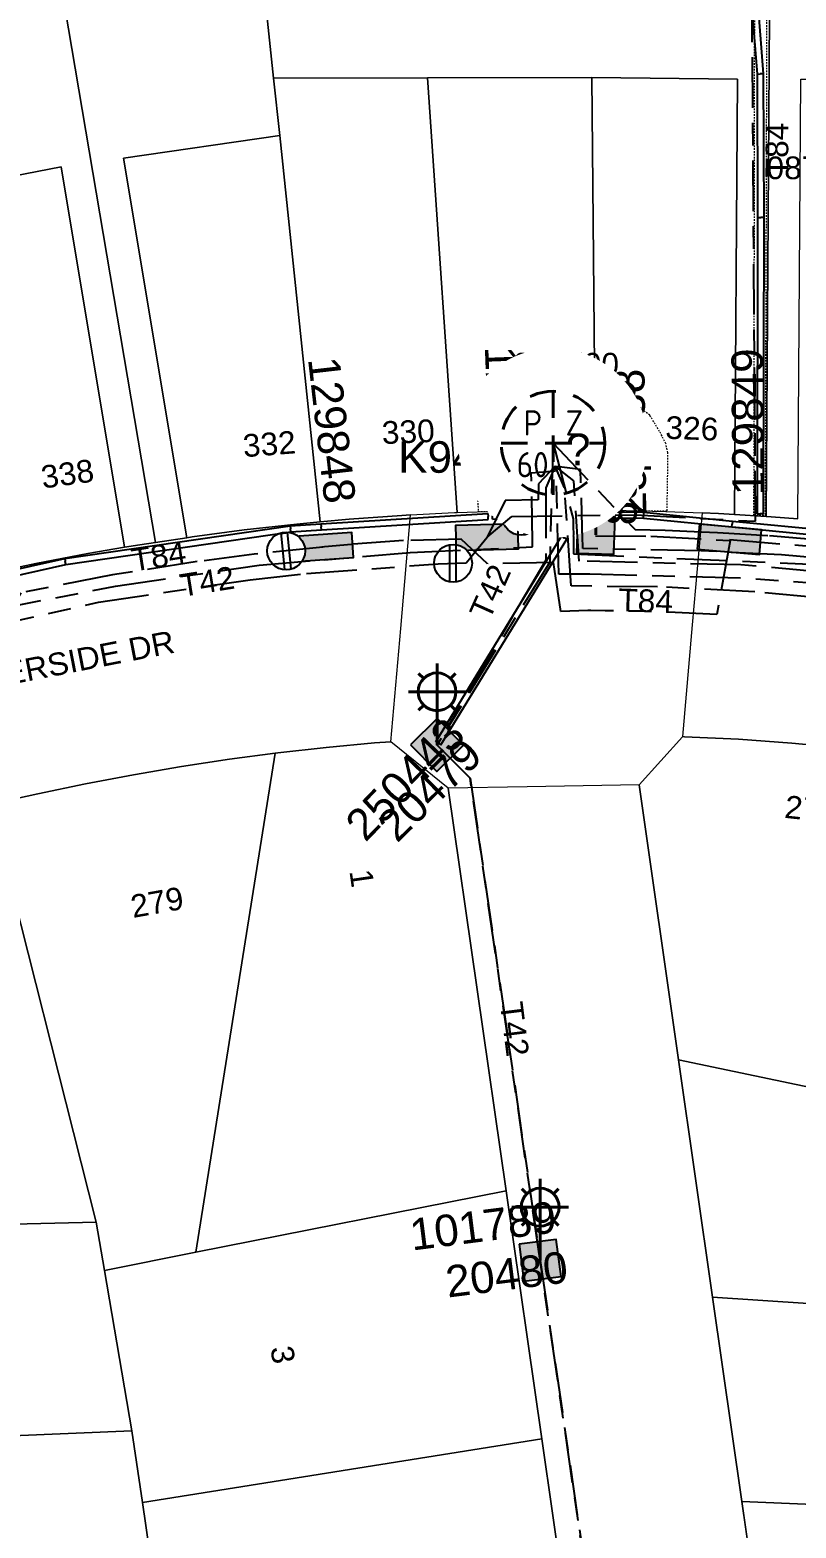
# Model space of a CAD drawing. Header units: metres. Extents: x 299140 to 300955, y 6226202 to 6227439.
# Drawn here: x 300313 to 300373.7, y 6226808.4 to 6226927.2 of the extents above; entities that cross this region are included whole.
import ezdxf
from ezdxf.enums import TextEntityAlignment as Align

# ---------------------------------------------------------------- set-up
doc = ezdxf.new("R2010")
doc.units = ezdxf.units.M
for name, pattern in [('Cable Exist UG', [8.2, 4, -1.2, 1.8, -1.2]), ('Dash', [5, 3, -2]), ('HIDDEN', [0.375, 0.25, -0.125]), ('HIDDEN2', [0.1875, 0.125, -0.0625])]:
    doc.linetypes.add(name, pattern=pattern)
doc.layers.get('0').update_dxf_attribs({"color": 6})
for name, color, linetype, lineweight in [('Cadastre Land Parcels_SP_EXT', 9, 'Continuous', 5), ('Cadastre Other Property_SP_EXT', 9, 'HIDDEN', 5), ('Cadastre Roads_SP_EXT', 9, 'Continuous', 5)]:
    doc.layers.add(name, color=color, linetype=linetype, lineweight=lineweight)
for name, color, linetype in [('Duct_SP_EXT', 7, 'Continuous'), ('Equip_HV_EXT', 7, 'Continuous'), ('Equip_LV_EXT', 7, 'Continuous'), ('Equip_SL_EXT', 7, 'Continuous'), ('Equip_SP_SL_EXT', 7, 'Continuous'), ('Mains_HV_EXT', 7, 'Continuous'), ('Mains_LV_EXT', 7, 'Continuous'), ('Mains_LV_SL_EXT', 7, 'Continuous'), ('Mains_SL_EXT', 7, 'Continuous'), ('Sub_SP_EXT', 7, 'Continuous'), ('SupportsUG_SP_LV_EXT', 7, 'Continuous'), ('SupportsUG_SP_LV_SL_EXT', 7, 'Continuous')]:
    doc.layers.add(name, color=color, linetype=linetype)
doc.styles.add('COLUMN_LABEL', font='arial.ttf')
doc.styles.add('iecARIAL', font='arial.ttf', dxfattribs={"height": 2})
doc.styles.add('IESYMBOL1', font='isocp.shx')
doc.styles.add('POLE_LABEL', font='arial.ttf')
doc.styles.add('SLCP_LABEL', font='arial.ttf', dxfattribs={"height": 3.5})
doc.styles.get("Standard").update_dxf_attribs({"font": 'arial.ttf'})
doc.styles.add('SWITCH_LABEL', font='arial.ttf', dxfattribs={"height": 2.5})

# ---------------------------------------------------------------- blocks, each defined once
blk = doc.blocks.new('SUB_KIOSK_EXT')
blk.add_lwpolyline([(-4.22, 0, 1), (4.22, 0, 1)], format="xyb", close=True)
blk.add_text('K', height=3.32).set_placement((-1.1, -1.3))
for tag, height, flags, p in [('ASSET_NUM', 2.5, 8, (2, 2)), ('STREET_CODE', 0.2, 9, (1.5, 0)), ('CONSTRUCTED_VOLTAGE', 0.2, 9, (1.5, -0.2)), ('OPERATING_VOLTAGE', 0.2, 9, (1.5, -0.6)), ('ORIENTATION', 0.2, 9, (1.5, -0.8)), ('OWNED_BY', 0.2, 9, (1.5, -1)), ('OPERATED_BY', 0.2, 9, (1.5, -1.2)), ('NO_PHASES', 0.2, 9, (1.5, -0.4)), ('SECONDARY_VOLTAGE', 0.2, 9, (1.5, -1.6)), ('STATE', 0.2, 9, (1.5, -1.8)), ('SUBSTATION_TYPE', 0.2, 9, (1.5, -2.2)), ('MAINTAINED_BY', 0.2, 9, (1.5, -1.4)), ('PARENT', 0.2, 9, (1.5, -2)), ('USAGE', 0.2, 9, (1.5, -2.4)), ('STREETNAME', 0.2, 9, (1.5, -3)), ('SUBURB', 0.2, 9, (1.5, -3.2)), ('Z', 0.2, 1, (1.5, -3.6)), ('LEGEND', 0.2, 9, (1.5, -2.6)), ('LOCATION', 0.2, 9, (1.5, -2.8)), ('NOTES', 0.2, 9, (1.5, -3.4))]:
    blk.add_attdef(tag, text='', height=height, dxfattribs=dict(flags=flags)).set_placement(p, align=Align.MIDDLE_LEFT)
blk = doc.blocks.new('COLUMN_EXT')
blk.add_hatch(color=256).paths.add_polyline_path([(-1.49, 1.48), (-1.49, -1.49), (1.48, -1.49), (1.48, 1.48)])
blk.add_lwpolyline([(-1.49, -1.49), (1.48, -1.49), (1.48, 1.48), (-1.49, 1.48)], close=True)
for tag, height, style, flags, p in [('ASSET_NUM', 2.5, 'COLUMN_LABEL', 8, (2, 2)), ('STRUCTURE_PLANT_NUMBER', 0.2, 'POLE_LABEL', 9, (1.81, 0.03)), ('STREET_CODE', 0.2, 'COLUMN_LABEL', 9, (1.81, -0.2))]:
    blk.add_attdef(tag, text='', height=height, dxfattribs=dict(style=style, flags=flags)).set_placement(p, align=Align.MIDDLE_LEFT)
at = {"flags": 9}
for tag, p in [('COLUMN_TYPE', (1.81, -0.4)), ('OWNED_BY', (1.81, -0.6)), ('STATE', (1.81, -0.8)), ('USAGE', (1.81, -1)), ('LEGEND', (1.81, -1.2)), ('STREETNAME', (1.81, -1.6)), ('SUBURB', (1.81, -1.8)), ('LOCATION', (1.81, -1.4)), ('NOTES', (1.81, -2))]:
    blk.add_attdef(tag, text='', height=0.2, dxfattribs=at).set_placement(p, align=Align.MIDDLE_LEFT)
at = {"flags": 1}
blk.add_attdef('Z', (1.81, -2.35), '', height=0.2, dxfattribs=at)
blk = doc.blocks.new('PILLAR_EXT')
blk.add_hatch(color=256).paths.add_polyline_path([(-2.475, 0.99), (-2.475, -0.99), (2.475, -0.99), (2.475, 0.99)])
blk.add_lwpolyline([(-2.475, -0.99), (2.475, -0.99), (2.475, 0.99), (-2.475, 0.99)], close=True)
at = {"style": 'iecARIAL', "flags": 8}
blk.add_attdef('ASSET_NUM', (1.5, 3.5), '', height=2.5, dxfattribs=at)
for tag, p, flags in [('OWNED_BY', (0, -0.2), 9), ('STATE', (0, -0.4), 9), ('SUPPORT_TYPE', (0, -0.6), 9), ('USAGE', (0, -0.8), 9), ('LEGEND', (0, -1), 9), ('LOCATION', (0, -1.2), 9), ('STREETNAME', (0, -1.8), 9), ('SUBURB', (0, -2), 1), ('NOTES', (0, -1.4), 9), ('PARENT', (0, -1.6), 9)]:
    blk.add_attdef(tag, p, '', height=0.2, dxfattribs=dict(flags=flags))
blk = doc.blocks.new('SL_LANTERN_EXT')
at = {"lineweight": 40}
for p, q in [((0, 1.97), (0, 6.47)), ((-1.46, 5.68), (-1.06, 5.28)), ((1.46, 5.68), (1.06, 5.28)), ((-2.25, 4.22), (2.25, 4.22)), ((-1.46, 2.76), (-1.06, 3.16)), ((0, 0), (0, 2.72)), ((1.46, 2.76), (1.06, 3.16))]:
    blk.add_line(p, q, dxfattribs=at)
blk.add_circle((0, 4.22), 1.5, dxfattribs=at)
at = {"style": 'iecARIAL', "flags": 8}
blk.add_attdef('ASSET_NUM', (1.5, 1.5), '', height=2.5, dxfattribs=at)
for tag, p, height, flags in [('CONSTRUCTED_VOLTAGE', (0.98, -0.65), 0.2, 9), ('CONTROL_TYPE', (0.98, -0.85), 0.2, 9), ('LANTERN_PURPOSE', (0.98, -1.05), 0.2, 9), ('LANTERN_TYPE', (0.98, -1.25), 0.2, 9), ('LNUMBER', (2.18, -3.25), 2.5, 8), ('OPERATING_VOLTAGE', (0.98, -1.65), 0.2, 9), ('ORIENTATION', (0.98, -1.85), 0.2, 9), ('OWNED_BY', (0.98, -2.05), 0.2, 9), ('STATE', (0.98, -2.25), 0.2, 9), ('NO_PHASES', (0.98, -1.45), 0.2, 9), ('USAGE', (0.98, -2.45), 0.2, 9), ('CEXIST', (0.98, -2.65), 0.2, 9), ('CNEW', (0.98, -2.85), 0.2, 9), ('CNUMBER', (0.98, -3.05), 0.2, 9), ('CREMOVE', (0.98, -3.25), 0.2, 9), ('CREPLACE', (0.98, -3.45), 0.2, 9), ('LKINGHEIGHT', (0.98, -3.65), 0.2, 9), ('LBRACKET', (0.98, -3.85), 0.2, 9), ('LBRACKETVOCAB', (0.98, -4.05), 0.2, 9), ('LCATEGORY', (0.98, -4.25), 0.2, 9), ('LCHARGE1', (0.98, -4.45), 0.2, 9), ('LCHARGE1PERCENT', (0.98, -4.65), 0.2, 9), ('LCHARGE2', (0.98, -4.85), 0.2, 9), ('LCHARGE2PERCENT', (0.98, -5.05), 0.2, 9), ('LCHARGE3', (0.98, -5.25), 0.2, 9), ('LCHARGE3PERCENT', (0.98, -5.45), 0.2, 9), ('LEXIST', (0.98, -5.65), 0.2, 9), ('LLAMP', (0.98, -5.85), 0.2, 9), ('LLAMPVOCAB', (0.98, -6.05), 0.2, 9), ('LMAST', (0.98, -6.25), 0.2, 9), ('LMASTVOCAB', (0.98, -6.45), 0.2, 9), ('LNEW', (0.98, -6.65), 0.2, 9), ('LANTNUMBER', (0.98, -6.85), 0.2, 9), ('LOUTREACH', (0.98, -7.25), 0.2, 9), ('LOUTREACHVOCAB', (0.98, -7.45), 0.2, 9), ('LRATECODE', (0.98, -7.65), 0.2, 9), ('LREMOVE', (0.98, -7.85), 0.2, 9), ('LREPLACE', (0.98, -8.05), 0.2, 9), ('LTYPE', (0.98, -8.25), 0.2, 9), ('LTYPEVOCAB', (0.98, -8.45), 0.2, 9), ('STREETNAME', (0.98, -9.25), 0.2, 9), ('SUBURB', (0.98, -9.45), 0.2, 1), ('LEGEND', (0.98, -8.65), 0.2, 9), ('LOCATION', (0.98, -8.85), 0.2, 9), ('NOTES', (0.98, -9.05), 0.2, 9)]:
    blk.add_attdef(tag, p, '', height=height, dxfattribs=dict(flags=flags))
blk = doc.blocks.new('LV_UG_DFUSE_CLOSED_EXT')
for points in [[(1, 0), (0, 0)], [(5.04, 0.73), (2.16, -0.72)], [(5.05, -0.71), (2.16, 0.72)], [(6.2, 0.01), (7.2, 0.01)]]:
    blk.add_lwpolyline(points)
for centre in [(1.8, 0), (5.4, 0.01)]:
    blk.add_circle(centre, 0.8)
at = {"flags": 9}
for tag, p in [('ACTUAL_STATUS', (0, 0)), ('CONSTRUCTED_VOLTAGE', (0, -0.2)), ('OPERATING_VOLTAGE', (0, -0.6)), ('ORIENTATION', (0, -0.8)), ('STATE', (0, -1)), ('SWITCH_TYPE', (0, -1.2)), ('NO_PHASES', (0, -0.4)), ('USAGE', (0, -1.4)), ('NOTES', (0, -1.6))]:
    blk.add_attdef(tag, text='', height=0.2, dxfattribs=at).set_placement(p, align=Align.MIDDLE_LEFT)
at = {"flags": 1}
blk.add_attdef('Z', (0, 0), '', height=0.2, dxfattribs=at)
blk = doc.blocks.new('LV_UG_LINKS_CLOSED_EXT')
blk.add_wipeout([(-1.06, 1.06), (-1.18, 0.92), (-1.29, 0.76), (-1.37, 0.59), (-1.43, 0.42), (-1.48, 0.23), (-1.49, 0.05), (-1.49, -0.14), (-1.46, -0.33), (-1.41, -0.51), (-1.33, -0.68), (-1.24, -0.84), (-1.12, -0.99), (-0.99, -1.12), (-0.84, -1.24), (-0.68, -1.33), (-0.51, -1.41), (-0.33, -1.46), (-0.14, -1.49), (0.05, -1.49), (0.23, -1.48), (0.42, -1.43), (0.59, -1.37), (0.76, -1.29), (0.92, -1.18), (1.06, -1.06), (1.18, -0.92), (1.29, -0.76), (1.37, -0.59), (1.43, -0.42), (1.48, -0.23), (1.49, -0.05), (1.49, 0.14), (1.46, 0.33), (1.41, 0.51), (1.33, 0.68), (1.24, 0.84), (1.12, 0.99), (0.99, 1.12), (0.84, 1.24), (0.68, 1.33), (0.51, 1.41), (0.33, 1.46), (0.14, 1.49), (-0.05, 1.49), (-0.23, 1.48), (-0.42, 1.43), (-0.59, 1.37), (-0.76, 1.29), (-0.92, 1.18)])
for p, q in [((-0.25, -1.48), (-0.25, 1.48)), ((0.25, -1.48), (0.25, 1.48))]:
    blk.add_line(p, q)
blk.add_circle((0, 0), 1.5)
at = {"flags": 9}
for tag, p in [('ACTUAL_STATUS', (0, 0)), ('CONSTRUCTED_VOLTAGE', (0, -0.2)), ('OPERATING_VOLTAGE', (0, -0.6)), ('ORIENTATION', (0, -0.8)), ('STATE', (0, -1)), ('SWITCH_TYPE', (0, -1.2)), ('NO_PHASES', (0, -0.4)), ('USAGE', (0, -1.4)), ('NOTES', (0, -1.6))]:
    blk.add_attdef(tag, text='', height=0.2, dxfattribs=at).set_placement(p, align=Align.MIDDLE_LEFT)
at = {"flags": 1}
blk.add_attdef('Z', (0, 0), '', height=0.2, dxfattribs=at)
blk = doc.blocks.new('SWG_HOLEC_SU_EXT')
blk.add_line((1.8, -2), (5.8, -2))
for points in [[(1, 0), (0, 0)], [(6.6, 0), (7.6, 0)]]:
    blk.add_lwpolyline(points)
for points in [[(1.8, -0.8, 1), (1.8, 0.8, 1)], [(5.8, -0.8, 1), (5.8, 0.8, 1)]]:
    blk.add_lwpolyline(points, format="xyb", close=True)
at = {"style": 'SWITCH_LABEL', "flags": 8}
blk.add_attdef('ASSET_NUM', text='', height=2.5, rotation=179.9544, dxfattribs=at).set_placement((-2.4, 0), align=Align.MIDDLE_LEFT)
at = {"flags": 1}
blk.add_attdef('Z', (0, 0), '', height=0.2, dxfattribs=at)
at = {"flags": 9}
for tag, p in [('ACTUAL_STATUS', (0, -0.4)), ('CONSTRUCTED_VOLTAGE', (0, -0.6)), ('OPERATING_VOLTAGE', (0, -1)), ('ORIENTATION', (0, -1.2)), ('NO_PHASES', (0, -0.8)), ('OWNED_BY', (0, -1.4)), ('STATE', (0, -1.8)), ('SWITCH_TYPE', (0, -2)), ('PARENT', (0, -1.6)), ('USAGE', (0, -2.2)), ('LOCATION', (0, -2.4)), ('STREETNAME', (0, -2.6)), ('SUBURB', (0, -2.8)), ('NOTES', (0, -3))]:
    blk.add_attdef(tag, text='', height=0.2, dxfattribs=at).set_placement(p, align=Align.MIDDLE_LEFT)
at = {"style": 'SWITCH_LABEL', "flags": 9}
blk.add_attdef('STREET_CODE', text='', height=0.2, dxfattribs=at).set_placement((0, -0.2), align=Align.MIDDLE_LEFT)
blk = doc.blocks.new('SLCP_ZELL_EXT')
blk.add_wipeout([(-0.24, 7.5), (-0.71, 7.47), (-1.17, 7.41), (-1.64, 7.32), (-2.09, 7.21), (-2.54, 7.06), (-2.98, 6.89), (-3.41, 6.69), (-3.82, 6.46), (-4.22, 6.21), (-4.6, 5.93), (-4.96, 5.63), (-5.31, 5.31), (-5.63, 4.96), (-5.93, 4.6), (-6.21, 4.22), (-6.46, 3.82), (-6.69, 3.41), (-6.89, 2.98), (-7.06, 2.54), (-7.21, 2.09), (-7.32, 1.64), (-7.41, 1.17), (-7.47, 0.71), (-7.5, 0.24), (-7.5, -0.24), (-7.47, -0.71), (-7.41, -1.17), (-7.32, -1.64), (-7.21, -2.09), (-7.06, -2.54), (-6.89, -2.98), (-6.69, -3.41), (-6.46, -3.82), (-6.21, -4.22), (-5.93, -4.6), (-5.63, -4.96), (-5.31, -5.31), (-4.96, -5.63), (-4.6, -5.93), (-4.22, -6.21), (-3.82, -6.46), (-3.41, -6.69), (-2.98, -6.89), (-2.54, -7.06), (-2.09, -7.21), (-1.64, -7.32), (-1.17, -7.41), (-0.71, -7.47), (-0.24, -7.5), (0.24, -7.5), (0.71, -7.47), (1.17, -7.41), (1.64, -7.32), (2.09, -7.21), (2.54, -7.06), (2.98, -6.89), (3.41, -6.69), (3.82, -6.46), (4.22, -6.21), (4.6, -5.93), (4.96, -5.63), (5.31, -5.31), (5.63, -4.96), (5.93, -4.6), (6.21, -4.22), (6.46, -3.82), (6.69, -3.41), (6.89, -2.98), (7.06, -2.54), (7.21, -2.09), (7.32, -1.64), (7.41, -1.17), (7.47, -0.71), (7.5, -0.24), (7.5, 0.24), (7.47, 0.71), (7.41, 1.17), (7.32, 1.64), (7.21, 2.09), (7.06, 2.54), (6.89, 2.98), (6.69, 3.41), (6.46, 3.82), (6.21, 4.22), (5.93, 4.6), (5.63, 4.96), (5.31, 5.31), (4.96, 5.63), (4.6, 5.93), (4.22, 6.21), (3.82, 6.46), (3.41, 6.69), (2.98, 6.89), (2.54, 7.06), (2.09, 7.21), (1.64, 7.32), (1.17, 7.41), (0.71, 7.47), (0.24, 7.5)])
at = {"linetype": 'Dash', "lineweight": 40, "ltscale": 0.7}
for p, q in [((0, 4.11), (0, -4.11)), ((-4.11, 0), (4.11, 0))]:
    blk.add_line(p, q, dxfattribs=at)
blk.add_circle((0, 0), 4.11, dxfattribs=at)
at = {"lineweight": 40, "style": 'IESYMBOL1'}
for s, p in [('P', (-1.6, 0)), ('Z', (1.7, 0)), ('60', (-1.61, -3.31))]:
    blk.add_text(s, height=2, dxfattribs=at).set_placement(p, align=Align.BOTTOM_CENTER)
at = {"style": 'SLCP_LABEL'}
for tag, height, flags, p in [('ASSET_NUM', 2.5, 8, (2, 2)), ('STREET_CODE', 0.2, 9, (0, -0.2))]:
    blk.add_attdef(tag, text='', height=height, dxfattribs=dict(at, flags=flags)).set_placement(p, align=Align.MIDDLE_LEFT)
at = {"flags": 1}
blk.add_attdef('Z', (0, 0), '', height=0.2, dxfattribs=at)
at = {"flags": 9}
for tag, p in [('CONSTRUCTED_VOLTAGE', (0, -0.4)), ('CONTROL_TYPE', (0, -0.6)), ('OPERATING_VOLTAGE', (0, -1)), ('ORIENTATION', (0, -1.2)), ('NO_PHASES', (0, -0.8)), ('OWNED_BY', (0, -1.4)), ('STATE', (0, -2)), ('USAGE', (0, -1.6)), ('LOCATION', (0, -1.8)), ('NOTES', (0, -2.2))]:
    blk.add_attdef(tag, text='', height=0.2, dxfattribs=at).set_placement(p, align=Align.MIDDLE_LEFT)

msp = doc.modelspace()

# ---------------------------------------------------------------- linework, layer by layer
at = {"layer": 'Cadastre Land Parcels_SP_EXT', "linetype": 'Continuous'}
for points in [[(300388.26, 6226960.41), (300369.28, 6226955.01), (300371.65, 6226928.4), (300371.37, 6226888.63), (300371.76, 6226888.6), (300373.88, 6226888.43), (300374.12, 6226923.3), (300386.38, 6226923.31), (300388.26, 6226960.41)], [(300369.28, 6226955.01), (300355.52, 6226951.09), (300356.39, 6226947.7), (300348.25, 6226949.07), (300334.67, 6226945.13), (300331.58, 6226930.45), (300332.34, 6226923.39), (300344.53, 6226923.42), (300357.57, 6226923.43), (300369.1, 6226923.29), (300368.86, 6226888.78), (300371.37, 6226888.63), (300371.65, 6226928.4), (300369.28, 6226955.01)], [(300325.45, 6226886.94), (300320.43, 6226917.05), (300332.83, 6226918.83), (300332.34, 6226923.39), (300331.58, 6226930.45), (300334.67, 6226945.13), (300313.31, 6226943.72), (300322.98, 6226886.57), (300325.45, 6226886.94)], [(300313.31, 6226943.72), (300296.87, 6226942.64), (300303.23, 6226913.97), (300315.5, 6226916.34), (300320.52, 6226886.18), (300321.73, 6226886.38), (300322.98, 6226886.57), (300313.31, 6226943.72)], [(300338.33, 6226888.4), (300342.5, 6226888.71), (300343.19, 6226888.74), (300346.68, 6226888.93), (300346.88, 6226888.94), (300344.53, 6226923.42), (300332.34, 6226923.39), (300332.83, 6226918.83), (300336.03, 6226888.19), (300338.33, 6226888.4)], [(300357.57, 6226923.43), (300344.53, 6226923.42), (300346.88, 6226888.94), (300350.86, 6226889.08), (300355.04, 6226889.14), (300357.87, 6226889.13), (300357.57, 6226923.43)], [(300369.1, 6226923.29), (300357.57, 6226923.43), (300357.87, 6226889.13), (300359.22, 6226889.13), (300363.41, 6226889.03), (300366.3, 6226888.91), (300367.59, 6226888.86), (300368.86, 6226888.78), (300369.1, 6226923.29)], [(300325.87, 6226887.01), (300330.01, 6226887.55), (300334.17, 6226888.02), (300336.03, 6226888.19), (300332.83, 6226918.83), (300320.43, 6226917.05), (300325.45, 6226886.94), (300325.87, 6226887.01)], [(300313.5, 6226884.9), (300317.61, 6226885.68), (300320.52, 6226886.18), (300315.5, 6226916.34), (300303.23, 6226913.97), (300309.75, 6226884.11), (300313.5, 6226884.9)], [(300384.33, 6226869.42), (300381.91, 6226869.77), (300377.67, 6226870.25), (300373.42, 6226870.64), (300369.17, 6226870.95), (300364.91, 6226871.16), (300364.74, 6226871.16), (300361.3, 6226867.33), (300364.43, 6226845.53), (300385.84, 6226841.05), (300384.33, 6226869.42)], [(300326.16, 6226830.27), (300332.46, 6226869.86), (300328.85, 6226869.37), (300325.04, 6226868.79), (300321.23, 6226868.14), (300317.43, 6226867.42), (300313.65, 6226866.64), (300309.87, 6226865.8), (300318.26, 6226832.67), (300318.92, 6226828.84), (300326.16, 6226830.27)], [(300326.16, 6226830.27), (300350.77, 6226835.14), (300346.18, 6226867.09), (300341.63, 6226870.76), (300340.33, 6226870.67), (300336.49, 6226870.31), (300332.67, 6226869.89), (300332.46, 6226869.86), (300326.16, 6226830.27)], [(300318.26, 6226832.67), (300309.87, 6226865.8), (300306.14, 6226864.84), (300302.42, 6226863.82), (300298.71, 6226862.75), (300295.02, 6226861.61), (300291.36, 6226860.41), (300291.2, 6226860.36), (300301.8, 6226832.26), (300318.26, 6226832.67)], [(300385.84, 6226841.05), (300364.43, 6226845.53), (300367.12, 6226826.72), (300405.04, 6226824.2), (300404.51, 6226837.15), (300385.84, 6226841.05)], [(300321.94, 6226810.42), (300353.59, 6226815.48), (300350.77, 6226835.14), (300326.16, 6226830.27), (300318.92, 6226828.84), (300321.11, 6226816.11), (300321.94, 6226810.42)], [(300318.92, 6226828.84), (300318.26, 6226832.67), (300301.8, 6226832.26), (300276.86, 6226831.64), (300283.88, 6226814.54), (300321.11, 6226816.11), (300318.92, 6226828.84)], [(300405.04, 6226824.2), (300367.12, 6226826.72), (300369.45, 6226810.52), (300412.38, 6226808.7), (300415.05, 6226823.54), (300405.04, 6226824.2)], [(300321.94, 6226810.42), (300321.11, 6226816.11), (300283.88, 6226814.54), (300290.5, 6226798.41), (300323.59, 6226799.12), (300321.94, 6226810.42)], [(300356.2, 6226797.23), (300353.59, 6226815.48), (300321.94, 6226810.42), (300323.59, 6226799.12), (300324.53, 6226792.73), (300356.2, 6226797.23)], [(300411.51, 6226803.89), (300412.38, 6226808.7), (300369.45, 6226810.52), (300371.83, 6226793.85), (300409.75, 6226794.09), (300411.51, 6226803.89)]]:
    msp.add_lwpolyline(points, close=True, dxfattribs=at)
at = {"layer": 'Cadastre Other Property_SP_EXT', "linetype": 'HIDDEN2'}
for points in [[(300371.32, 6226888.76), (300371.44, 6226928.62), (300369.13, 6226954.95), (300368.07, 6226954.7), (300370.44, 6226928.62), (300370.38, 6226888.69), (300371.32, 6226888.76)], [(300363.52, 6226889.07), (300363.58, 6226892.47), (300363.58, 6226893.69), (300363.43, 6226894.4), (300362.93, 6226895.37), (300362.15, 6226896.65), (300361.15, 6226897.43), (300360.27, 6226897.87), (300359.34, 6226898.15), (300353.54, 6226898.08), (300352.26, 6226897.93), (300351.29, 6226897.49), (300350.35, 6226896.9), (300349.64, 6226896.09), (300349.14, 6226895.18), (300348.67, 6226894.22), (300348.48, 6226893.28), (300348.54, 6226889.01), (300363.52, 6226889.07)]]:
    msp.add_lwpolyline(points, close=True, dxfattribs=at)
at = {"layer": 'Cadastre Roads_SP_EXT', "linetype": 'Continuous'}
for points in [[(300373.88, 6226888.43), (300371.76, 6226888.6), (300371.37, 6226888.63), (300368.86, 6226888.78), (300367.59, 6226888.86), (300366.3, 6226888.91), (300365.52, 6226880.04), (300364.74, 6226871.17), (300364.91, 6226871.16), (300369.17, 6226870.95), (300373.42, 6226870.64), (300377.67, 6226870.25)], [(300309.87, 6226865.8), (300313.65, 6226866.64), (300317.43, 6226867.42), (300321.23, 6226868.14), (300325.04, 6226868.79), (300328.85, 6226869.37), (300332.46, 6226869.86), (300332.67, 6226869.89), (300336.49, 6226870.31), (300340.34, 6226870.67), (300341.63, 6226870.76), (300342.41, 6226879.74), (300343.19, 6226888.74), (300342.5, 6226888.71), (300338.33, 6226888.4), (300336.03, 6226888.19), (300334.17, 6226888.02), (300330.01, 6226887.55), (300325.87, 6226887.01), (300325.45, 6226886.94), (300322.98, 6226886.57), (300321.73, 6226886.38), (300320.52, 6226886.18), (300317.61, 6226885.68), (300313.5, 6226884.9), (300309.75, 6226884.11)], [(300374.37, 6226776.16), (300371.84, 6226793.85), (300369.45, 6226810.52), (300367.12, 6226826.72), (300364.43, 6226845.53), (300361.3, 6226867.33), (300352.44, 6226867.19), (300346.18, 6226867.09), (300350.77, 6226835.14), (300353.59, 6226815.48), (300356.2, 6226797.23), (300358.68, 6226779.92), (300361.25, 6226762.04), (300362.64, 6226752.27), (300362.63, 6226742.42), (300362.62, 6226738.41), (300360.25, 6226722.35), (300357.59, 6226704.28), (300354.44, 6226682.87), (300351.99, 6226666.18), (300347.44, 6226662.77), (300347.47, 6226659.99), (300350.79, 6226659.57), (300378.3, 6226667.59)]]:
    msp.add_lwpolyline(points, dxfattribs=at)
at = {"layer": 'Duct_SP_EXT'}
for p, q in [((300368.26, 6226954.65), (300370.65, 6226923.71)), ((300368.74, 6226954.68), (300371.13, 6226923.73)), ((300370.65, 6226923.71), (300370.89, 6226923.72)), ((300370.65, 6226923.71), (300370.7, 6226912.34)), ((300371.13, 6226923.73), (300370.89, 6226923.72)), ((300371.13, 6226923.73), (300371.18, 6226912.34)), ((300370.7, 6226912.34), (300370.65, 6226888.82)), ((300370.7, 6226912.34), (300370.94, 6226912.34)), ((300371.18, 6226912.34), (300370.94, 6226912.34)), ((300371.18, 6226912.34), (300371.13, 6226888.82)), ((300336.09, 6226888.03), (300349.32, 6226888.86)), ((300349.32, 6226888.86), (300349.34, 6226888.62)), ((300349.66, 6226888.88), (300349.68, 6226888.64)), ((300356.58, 6226889), (300356.57, 6226888.76)), ((300356.58, 6226889), (300356.57, 6226888.76)), ((300356.58, 6226889), (300361.66, 6226888.96)), ((300361.66, 6226888.96), (300361.65, 6226888.72)), ((300361.66, 6226888.96), (300368.71, 6226888.26)), ((300336.09, 6226888.03), (300336.11, 6226887.79)), ((300336.09, 6226888.03), (300336.11, 6226887.79)), ((300336.12, 6226887.56), (300336.11, 6226887.79)), ((300336.12, 6226887.56), (300336.11, 6226887.79)), ((300336.12, 6226887.56), (300349.35, 6226888.38)), ((300349.35, 6226888.38), (300349.34, 6226888.62)), ((300349.69, 6226888.4), (300349.68, 6226888.64)), ((300356.57, 6226888.52), (300356.57, 6226888.76)), ((300356.57, 6226888.52), (300356.57, 6226888.76)), ((300356.57, 6226888.52), (300361.64, 6226888.48)), ((300361.64, 6226888.48), (300361.65, 6226888.72)), ((300361.64, 6226888.48), (300368.66, 6226887.79)), ((300368.66, 6226887.79), (300368.69, 6226888.02)), ((300368.66, 6226887.79), (300368.69, 6226888.02)), ((300368.66, 6226887.79), (300381.66, 6226886.51)), ((300368.71, 6226888.26), (300368.69, 6226888.02)), ((300368.71, 6226888.26), (300368.69, 6226888.02)), ((300368.71, 6226888.26), (300381.71, 6226886.98)), ((300370.65, 6226888.82), (300370.89, 6226888.82)), ((300371.13, 6226888.82), (300370.89, 6226888.82)), ((300355.16, 6226887.06), (300355.37, 6226886.93)), ((300355.57, 6226886.81), (300355.37, 6226886.93)), ((300309.91, 6226883.97), (300315.78, 6226885.28)), ((300310.01, 6226883.5), (300315.86, 6226884.81)), ((300315.78, 6226885.28), (300315.82, 6226885.04)), ((300315.86, 6226884.81), (300315.82, 6226885.04)), ((300345.19, 6226870.76), (300345.4, 6226870.63)), ((300345.6, 6226870.51), (300345.4, 6226870.63))]:
    msp.add_line(p, q, dxfattribs=at)
at = {"layer": 'Mains_LV_EXT', "linetype": 'Cable Exist UG'}
for points in [[(300368.46, 6226886.8), (300377.53, 6226886.04), (300386.35, 6226885.05)], [(300353.46, 6226829.63), (300347.91, 6226867.86), (300345.29, 6226870.5)], [(300361.96, 6226771.41), (300353.46, 6226829.63)]]:
    msp.add_lwpolyline(points, dxfattribs=at)
at = {"layer": 'Mains_SL_EXT', "linetype": 'Cable Exist UG'}
for points in [[(300345.29, 6226870.5), (300347.91, 6226867.86), (300353.46, 6226829.63)], [(300353.46, 6226829.63), (300361.96, 6226771.41)]]:
    msp.add_lwpolyline(points, dxfattribs=at)

# ---------------------------------------------------------------- block references
at = {"layer": 'Equip_HV_EXT'}
ref = msp.add_blockref('SWG_HOLEC_SU_EXT', (300352.76, 6226892.09), dxfattribs=dict(at, rotation=90.74704935875742))
ref.add_attrib('ASSET_NUM', 'K949', dxfattribs={"layer": '0', "height": 2.5, "style": 'SWITCH_LABEL'}).set_placement((300350.36, 6226893.34), align=Align.MIDDLE_RIGHT)
ref = msp.add_blockref('SWG_HOLEC_SU_EXT', (300356.67, 6226892.34), dxfattribs=dict(at, rotation=91.35746584058035))
ref.add_attrib('ASSET_NUM', 'K951', dxfattribs={"layer": '0', "height": 2.5, "style": 'SWITCH_LABEL'}).set_placement((300354.27, 6226893.59), align=Align.MIDDLE_LEFT)
at = {"layer": 'Equip_LV_EXT'}
for p, rotation in [((300355.37, 6226890.93), 113.5375290976029), ((300353.47, 6226891.28), 49.21842266481143), ((300353.94, 6226890.96), 67.091619304301), ((300356.14, 6226891.36), 142.1206561948275)]:
    msp.add_blockref('LV_UG_DFUSE_CLOSED_EXT', p, dxfattribs=dict(at, rotation=rotation))
at = {"layer": 'Equip_SP_SL_EXT'}
ref = msp.add_blockref('SL_LANTERN_EXT', (300357.88, 6226887.16), dxfattribs=at)
ref.add_attrib('ASSET_NUM', '250438', dxfattribs={"layer": '0', "height": 2.5, "rotation": 90.7646, "style": 'iecARIAL'}).set_placement((300359.38, 6226888.66), align=Align.TOP_LEFT)
ref = msp.add_blockref('SL_LANTERN_EXT', (300345.29, 6226870.5), dxfattribs=at)
ref.add_attrib('ASSET_NUM', '250443', dxfattribs={"layer": '0', "height": 2.5, "rotation": 46.1356, "style": 'iecARIAL'}).set_placement((300346.79, 6226872), align=Align.MIDDLE_RIGHT)
ref = msp.add_blockref('SL_LANTERN_EXT', (300353.46, 6226829.63), dxfattribs=at)
ref.add_attrib('ASSET_NUM', '101789', dxfattribs={"layer": '0', "height": 2.5, "rotation": 7.2363, "style": 'iecARIAL'}).set_placement((300354.96, 6226831.13), align=Align.BOTTOM_RIGHT)
at = {"layer": 'Sub_SP_EXT'}
ref = msp.add_blockref('SUB_KIOSK_EXT', (300354.64, 6226892.61), dxfattribs=at)
ref.add_attrib('ASSET_NUM', '13082', dxfattribs={"layer": '0', "height": 2.5}).set_placement((300356.64, 6226893.36), align=Align.BOTTOM_RIGHT)
at = {"layer": 'SupportsUG_SP_LV_EXT'}
ref = msp.add_blockref('PILLAR_EXT', (300336.13, 6226886.19), dxfattribs=dict(at, rotation=4.084944998946212))
ref.add_attrib('ASSET_NUM', '129848', dxfattribs={"layer": '0', "height": 2.5, "rotation": 276.5621, "style": 'iecARIAL'}).set_placement((300337.63, 6226889.69), align=Align.MIDDLE_RIGHT)
ref = msp.add_blockref('PILLAR_EXT', (300349.25, 6226886.98), dxfattribs=dict(at, rotation=1.648043998474831))
ref.add_attrib('ASSET_NUM', '126987', dxfattribs={"layer": '0', "height": 2.5, "rotation": 272.0838, "style": 'iecARIAL'}).set_placement((300350.75, 6226890.48), align=Align.MIDDLE_RIGHT)
ref = msp.add_blockref('PILLAR_EXT', (300368.46, 6226886.8), dxfattribs=dict(at, rotation=354.9380841156047))
ref.add_attrib('ASSET_NUM', '129849', dxfattribs={"layer": '0', "height": 2.5, "rotation": 90.4782, "style": 'iecARIAL'}).set_placement((300369.96, 6226890.3), align=Align.MIDDLE_LEFT)
at = {"layer": 'SupportsUG_SP_LV_SL_EXT'}
ref = msp.add_blockref('COLUMN_EXT', (300357.88, 6226887.16), dxfattribs=dict(at, rotation=358.0636388410524))
ref.add_attrib('ASSET_NUM', '896289', dxfattribs={"layer": '0', "height": 2.5, "rotation": 90.7646, "style": 'COLUMN_LABEL'}).set_placement((300359.88, 6226887.91), align=Align.MIDDLE_LEFT)
ref = msp.add_blockref('COLUMN_EXT', (300345.29, 6226870.5), dxfattribs=dict(at, rotation=314.3617380160357))
ref.add_attrib('ASSET_NUM', '20479', dxfattribs={"layer": '0', "height": 2.5, "rotation": 44.398, "style": 'COLUMN_LABEL'}).set_placement((300347.3, 6226871.25), align=Align.TOP_RIGHT)
ref = msp.add_blockref('COLUMN_EXT', (300353.46, 6226829.63), dxfattribs=dict(at, rotation=277.2000464658095))
ref.add_attrib('ASSET_NUM', '20480', dxfattribs={"layer": '0', "height": 2.5, "rotation": 7.2363, "style": 'COLUMN_LABEL'}).set_placement((300355.46, 6226830.38), align=Align.TOP_RIGHT)

# ---------------------------------------------------------------- texts
at = {"layer": 'Cadastre Land Parcels_SP_EXT'}
for s, rotation, p in [('330', 2.4728, (300340.95, 6226894.36)), ('328', 359.7279, (300352.15, 6226894.85)), ('326', 357.9133, (300363.36, 6226894.79)), ('332', 4.3047, (300329.97, 6226893.32)), ('338', 7.9595, (300314.04, 6226890.83)), ('275', 353.9249, (300372.77, 6226864.73)), ('1', 278.2427, (300338.34, 6226860.5)), ('279', 10.14, (300321.19, 6226856.78)), ('3', 278.4, (300332.08, 6226822.71))]:
    msp.add_text(s, height=1.8, rotation=rotation, dxfattribs=at).set_placement(p)
at = {"layer": 'Cadastre Other Property_SP_EXT'}
for s, p in [('087702', (300371.4, 6226915.37)), ('087700', (300351.32, 6226899.8))]:
    msp.add_text(s, height=1.8, dxfattribs=at).set_placement(p)
at = {"layer": 'Cadastre Roads_SP_EXT'}
msp.add_text('RIVERSIDE DR', height=1.8, rotation=11.0303, dxfattribs=at).set_placement((300307.05, 6226874.42))
at = {"layer": 'Mains_LV_EXT'}
for s, rotation, p in [('T84', 89.8372, (300373.12, 6226915.52)), ('T84', 8.9564, (300321.22, 6226884.25)), ('T42', 9.11, (300325.07, 6226882.24)), ('T84', 357.9737, (300359.63, 6226881.12)), ('T42', 277.2, (300350.27, 6226850.01))]:
    msp.add_text(s, height=1.8, rotation=rotation, dxfattribs=at).set_placement(p)

# ---------------------------------------------------------------- next in the draw order: block references
at = {"layer": 'Equip_LV_EXT'}
for p in [(300351.96, 6226888.64), (300346.56, 6226884.91)]:
    msp.add_blockref('LV_UG_LINKS_CLOSED_EXT', p, dxfattribs=at)
at = {"layer": 'Equip_LV_EXT', "rotation": 5.488993745528374}
msp.add_blockref('LV_UG_LINKS_CLOSED_EXT', (300333.33, 6226885.89), dxfattribs=at)

# ---------------------------------------------------------------- next in the draw order: linework, layer by layer
at = {"layer": 'Duct_SP_EXT'}
for p, q in [((300349.66, 6226888.88), (300352.2, 6226889.04)), ((300352.2, 6226889.04), (300356.58, 6226889)), ((300352.2, 6226889.04), (300352.2, 6226888.8)), ((300315.78, 6226885.28), (300333.65, 6226887.88)), ((300333.65, 6226887.88), (300336.09, 6226888.03)), ((300333.65, 6226887.88), (300333.68, 6226887.64)), ((300349.69, 6226888.4), (300352.21, 6226888.56)), ((300352.21, 6226888.56), (300352.2, 6226888.8)), ((300352.21, 6226888.56), (300356.57, 6226888.52)), ((300315.86, 6226884.81), (300333.7, 6226887.4)), ((300333.7, 6226887.4), (300333.68, 6226887.64)), ((300333.7, 6226887.4), (300336.12, 6226887.56)), ((300345.19, 6226870.76), (300355.16, 6226887.06)), ((300345.6, 6226870.51), (300355.57, 6226886.81))]:
    msp.add_line(p, q, dxfattribs=at)
at = {"layer": 'Mains_LV_EXT', "linetype": 'Cable Exist UG'}
msp.add_lwpolyline([(300336.25, 6226886.2), (300330.8, 6226885.63), (300326.28, 6226885.04), (300319.57, 6226883.99), (300312.31, 6226882.56), (300309.68, 6226877.99), (300298.77, 6226875.3), (300298.77, 6226875.3), (300297.83, 6226877.07), (300297.83, 6226877.07, 0.011891), (300285.19, 6226873), (300285.19, 6226873), (300285.2, 6226873.05), (300272.93, 6226868.27), (300268.02, 6226866.25), (300261.74, 6226863.65), (300259.29, 6226866.51), (300254.98, 6226868.31), (300246.69, 6226888.58), (300246.69, 6226888.58), (300233.34, 6226883.25), (300231.65, 6226882.28)], format="xyb", dxfattribs=at)

# ---------------------------------------------------------------- next in the draw order: block references
at = {"layer": 'Equip_HV_EXT'}
ref = msp.add_blockref('SWG_HOLEC_SU_EXT', (300354.79, 6226890.52), dxfattribs=dict(at, rotation=91.20757309969773))
ref.add_attrib('ASSET_NUM', 'K950', dxfattribs={"layer": '0', "height": 2.5, "style": 'SWITCH_LABEL'}).set_placement((300352.39, 6226891.77), align=Align.MIDDLE_LEFT)

# ---------------------------------------------------------------- next in the draw order: texts
at = {"layer": 'Mains_LV_EXT'}
msp.add_text('T42', height=1.8, rotation=65.9962, dxfattribs=at).set_placement((300349.44, 6226880.31))

# ---------------------------------------------------------------- next in the draw order: block references
at = {"layer": 'Equip_SL_EXT'}
ref = msp.add_blockref('SLCP_ZELL_EXT', (300354.48, 6226894.44), dxfattribs=at)
ref.add_attrib('ASSET_NUM', '?', dxfattribs={"layer": '0', "height": 2.5, "style": 'SLCP_LABEL'}).set_placement((300356.48, 6226895.19), align=Align.TOP_CENTER)

# ---------------------------------------------------------------- next in the draw order: linework, layer by layer
at = {"layer": 'Mains_HV_EXT', "linetype": 'Cable Exist UG'}
for points in [[(300429.46, 6226877.83), (300422.36, 6226878.78), (300387.07, 6226883.91), (300376.49, 6226885.24), (300372.6, 6226885.57), (300366.22, 6226885.9), (300356.84, 6226886.09), (300356.67, 6226892.34), (300354.75, 6226892.58)], [(300278.84, 6226871.63), (300294.27, 6226877.08), (300309.97, 6226881.18), (300319.8, 6226883.1), (300331.2, 6226884.76), (300343.16, 6226885.76), (300352.86, 6226886.22), (300352.76, 6226892.09), (300354.67, 6226892.25)], [(300448.62, 6226874.92), (300432.2, 6226877.47), (300429.11, 6226875.79), (300386.69, 6226881.96), (300377.53, 6226883.15), (300369.33, 6226883.74), (300357.39, 6226884.05), (300354.93, 6226884.06), (300354.72, 6226892.35)]]:
    msp.add_lwpolyline(points, dxfattribs=at)
at = {"layer": 'Mains_LV_EXT', "linetype": 'Cable Exist UG'}
for points in [[(300349.25, 6226886.98), (300351.21, 6226888.63), (300360.99, 6226888.75), (300370.54, 6226888.24), (300370.26, 6226928.46), (300367.89, 6226956.67), (300368.01, 6226956.76), (300366.4, 6226956.33), (300366.4, 6226956.33), (300358.68, 6226953.98), (300358.35, 6226952.31), (300353.39, 6226950.83), (300352.94, 6226952.29), (300355.91, 6226953.19)], [(300430.62, 6226895.89), (300429.28, 6226885.49), (300421.59, 6226879.97), (300401.59, 6226882.89), (300399.11, 6226881.29), (300389.19, 6226882.68), (300386.31, 6226881), (300375.26, 6226882.21), (300370.47, 6226882.65), (300362.77, 6226883.04), (300355.91, 6226883.11), (300355.39, 6226890.89), (300354.64, 6226892.61)], [(300354.64, 6226892.61), (300353.91, 6226890.89), (300353.91, 6226885.16), (300345.29, 6226870.5)], [(300354.64, 6226892.61), (300353.33, 6226891.22), (300353.31, 6226889.93), (300350.69, 6226889.9), (300349.25, 6226886.98)], [(300393.21, 6226884.17), (300388.05, 6226884.78), (300387.03, 6226882.96), (300382.34, 6226883.58), (300375.77, 6226884.21), (300369.38, 6226884.78), (300356.56, 6226885.08), (300356.13, 6226891.45), (300354.64, 6226892.61)], [(300304.57, 6226882.35), (300309.43, 6226879.8), (300318.47, 6226881.83), (300330.48, 6226883.61), (300334.94, 6226884.1), (300345.38, 6226884.87), (300347.6, 6226884.95), (300349.25, 6226886.98)]]:
    msp.add_lwpolyline(points, dxfattribs=at)
msp.add_lwpolyline([(300368.52, 6226886.71), (300367.47, 6226880.84), (300367.47, 6226880.84, 0.013225), (300358.62, 6226881.15), (300358.62, 6226881.15), (300357.47, 6226881.17), (300357.25, 6226881.17), (300355.1, 6226881.1), (300355.1, 6226881.1), (300354.51, 6226884.98), (300349.28, 6226884.88), (300349.28, 6226884.88), (300347.2, 6226886.83), (300342.63, 6226886.71), (300338.5, 6226886.41), (300336.38, 6226886.21), (300336.17, 6226886.19)], format="xyb", dxfattribs=at)
at = {"layer": 'Mains_LV_SL_EXT', "linetype": 'Cable Exist UG'}
msp.add_lwpolyline([(300357.84, 6226887.08), (300362.23, 6226887.06), (300368.48, 6226886.71)], dxfattribs=at)
at = {"layer": 'Mains_SL_EXT', "linetype": 'Cable Exist UG'}
for points in [[(300354.48, 6226894.44), (300356.07, 6226888.43), (300356.11, 6226885.65), (300375.44, 6226884.81), (300399.17, 6226881.71), (300401.76, 6226882.93), (300421.59, 6226879.97), (300429.28, 6226885.49), (300429.59, 6226888.84), (300430.62, 6226895.89)], [(300354.48, 6226894.44), (300354.22, 6226885), (300345.29, 6226870.5)], [(300354.48, 6226894.44), (300360.99, 6226887.59), (300360.99, 6226887.59), (300363.36, 6226887.53), (300366.24, 6226887.41), (300367.51, 6226887.36), (300371.65, 6226887.11), (300375.79, 6226886.77), (300379.93, 6226886.36), (300384.05, 6226885.87), (300388.21, 6226885.3), (300397.81, 6226883.9), (300399.01, 6226883.23)]]:
    msp.add_lwpolyline(points, dxfattribs=at)

doc.saveas('drawing.dxf')
